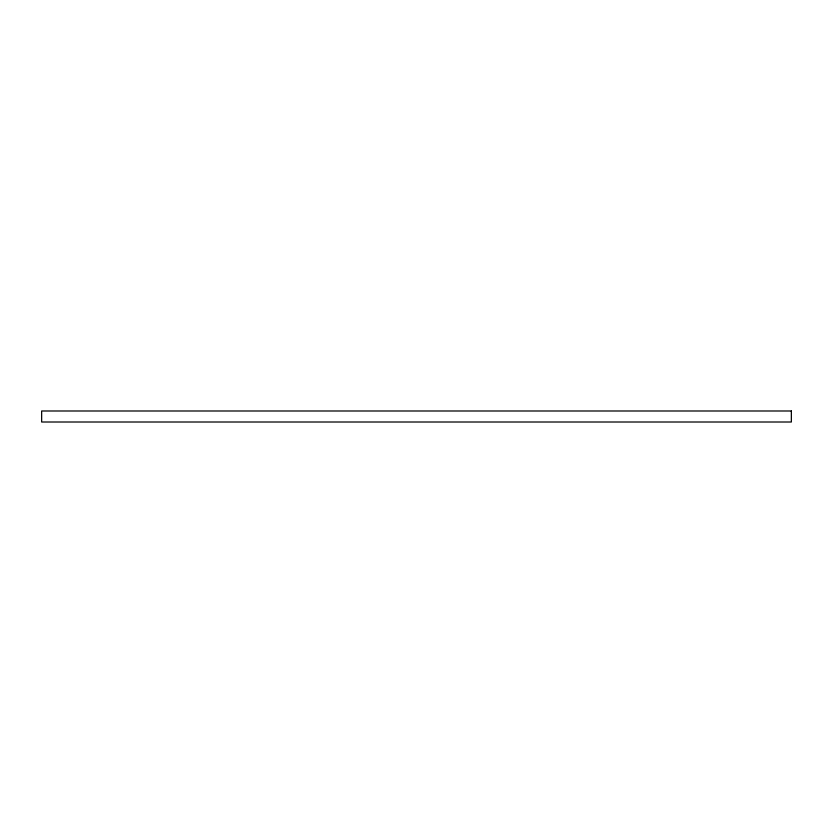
<?xml version="1.0" encoding="UTF-8"?>
<svg xmlns="http://www.w3.org/2000/svg" width="833" height="833" viewBox="0 0 833 833"><rect width="100%" height="100%" fill="white"/><g stroke="black" fill="none" stroke-linecap="round" stroke-linejoin="round"><path stroke-width="1.25" d="M791.35 410.992L41.65 410.992L41.65 422.008L791.35 422.008L791.35 410.992"/></g></svg>
